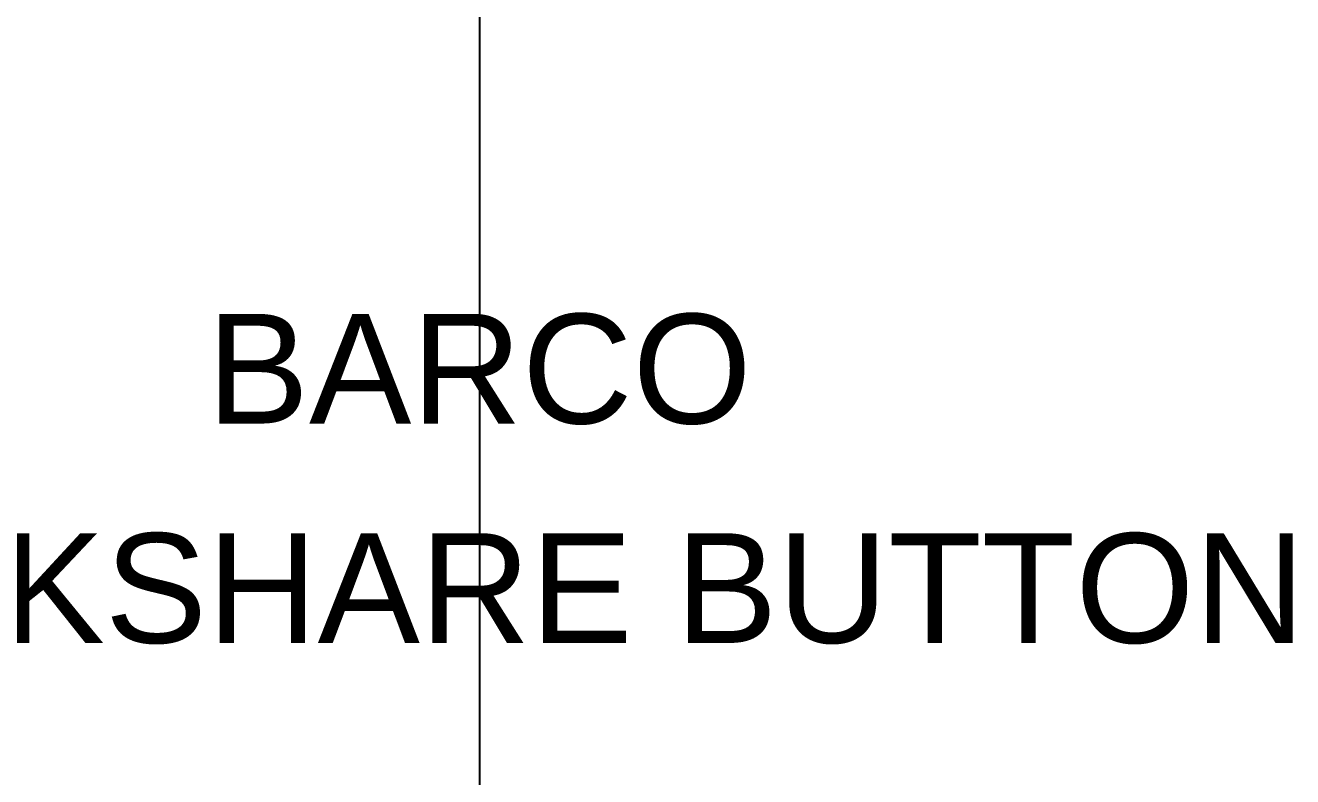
# Model space of a CAD drawing. Header units: millimetres. Extents: x -71336 to -35435, y -26189 to 22712.
# Drawn here: x -41051.99 to -41023.11, y -5439.98 to -5422.85 of the extents above; entities that cross this region are included whole.
import ezdxf
from ezdxf.enums import TextEntityAlignment as Align

# ---------------------------------------------------------------- set-up
doc = ezdxf.new("R2010")
doc.units = ezdxf.units.MM
doc.layers.add('SC - Xlines', color=252, linetype='Continuous', plot=False)
doc.styles.get("Standard").update_dxf_attribs({"font": 'arial.ttf', "height": 35})

# ---------------------------------------------------------------- blocks, each defined once
blk = doc.blocks.new('BARCO CLICKSHARE BUTTON WITH TEXT - SCHEMATIC')
at = {"ltscale": 5}
for tag, p in [('MAKE', (0, 10.975)), ('MODEL', (0, 5.975))]:
    blk.add_attdef(tag, text='', height=2.5, dxfattribs=at).set_placement(p, align=Align.MIDDLE_CENTER)
at = {"ltscale": 5, "flags": 1}
for tag, p in [('ROOM_TYPE', (45, -5)), ('LOCATION', (45, -10)), ('RACK_EQUIPMENT_(Y/N)', (45, -15)), ('IP_(Y/N)', (45, -30)), ('POE(WATT)', (45, -35)), ('AMP(@240V)', (45, -40)), ('WATT', (45, -45)), ('BTU/H', (45, -50)), ('WEIGHT(KG)', (45, -55)), ('TRANSFORMER_TAPS', (45, -60))]:
    blk.add_attdef(tag, p, '', height=2.5, dxfattribs=at)
for tag, p in [('DESCRIPTION', (56.961, -23.892)), ('BRACKET', (53.155, -63.495))]:
    blk.add_attdef(tag, text='', height=2.5, dxfattribs=at).set_placement(p, align=Align.MIDDLE_CENTER)

msp = doc.modelspace()

# ---------------------------------------------------------------- linework, layer by layer
at = {"layer": 'SC - Xlines', "ltscale": 5}
msp.add_lwpolyline([(-41041.645, -4973.253), (-41041.645, -5649.498)], dxfattribs=at)

# ---------------------------------------------------------------- block references
at = {"ltscale": 5}
msp.add_blockref('BARCO CLICKSHARE BUTTON WITH TEXT - SCHEMATIC', (-41041.645, -5441.654), dxfattribs=at).add_auto_attribs({'MAKE': 'BARCO', 'MODEL': 'CLICKSHARE BUTTON'})

doc.saveas('drawing.dxf')
